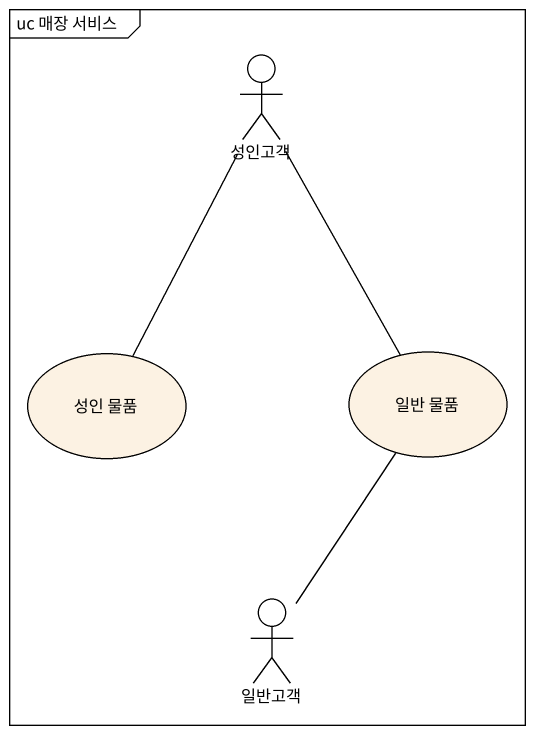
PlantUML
@startuml
mainframe uc 매장 서비스
actor 성인고객
usecase "성인 물품" as 성인_물품
usecase "일반 물품" as 일반_물품
actor 일반고객
성인고객 -- 성인_물품
성인고객 -- 일반_물품
일반고객 -up- 일반_물품
@enduml
